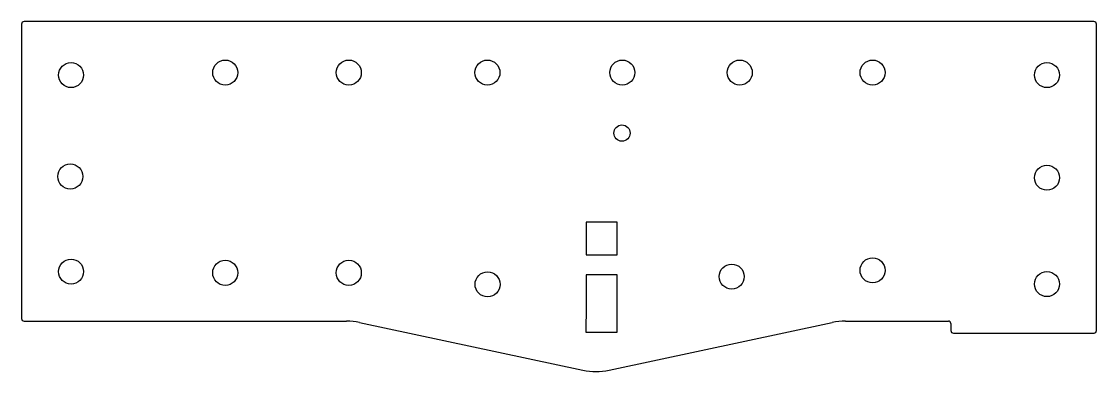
# Model space of a CAD drawing. Header units: millimetres. Extents: x 4 to 434, y -15 to 125.
import ezdxf

# ---------------------------------------------------------------- set-up
doc = ezdxf.new("R2010")
doc.units = ezdxf.units.MM
doc.header["$MEASUREMENT"] = 0

msp = doc.modelspace()

# ---------------------------------------------------------------- linework, layer by layer
for p, q in [((103.27, 124.69), (5.17, 124.69)), ((120.07, 124.69), (103.27, 124.69)), ((432.76, 124.69), (120.07, 124.69)), ((4.17, 123.69), (4.17, 6)), ((433.77, 1.2), (433.76, 123.69)), ((5.17, 5), (134.03, 4.99)), ((139.24, 4.44), (228.55, -14.6)), ((238.98, -14.59), (328.18, 4.44)), ((333.41, 4.99), (374.56, 4.99)), ((375.56, 3.99), (375.57, 1.19)), ((376.57, 0.19), (432.77, 0.2))]:
    msp.add_line(p, q)
for points in [[(242.17, 44.47), (229.77, 44.47), (229.77, 31.47), (242.17, 31.47)], [(242.17, 0.6), (242.17, 23.47), (229.77, 23.47), (229.77, 11.07), (229.71, 0.6)]]:
    msp.add_lwpolyline(points, close=True)
for centre, radius in [((23.97, 103.27), 5), ((85.57, 104.3), 5), ((134.97, 104.3), 5), ((190.37, 104.3), 5), ((244.27, 104.3), 5), ((291.22, 104.3), 5), ((344.27, 104.3), 5), ((413.97, 103.27), 5), ((244.13, 80.11), 3.25), ((23.67, 62.77), 5), ((413.97, 62.27), 5), ((344.27, 25.27), 5), ((23.97, 24.77), 5), ((85.57, 24.27), 5), ((134.97, 24.27), 5), ((287.97, 22.77), 5), ((190.42, 19.67), 5), ((413.97, 19.77), 5)]:
    msp.add_circle(centre, radius)
for centre, radius, start, end in [((5.17, 123.69), 1, 89.9983, 180.0021), ((432.76, 123.69), 1, 359.9994, 90.0004), ((5.17, 6), 1, 180.0006, 269.9998), ((134.03, -20.01), 25, 77.9657, 89.9968), ((333.4, -20.01), 25, 89.9908, 102.0462), ((374.56, 3.99), 1, 359.9992, 90.0006), ((376.57, 1.19), 1, 180.0006, 269.9998), ((432.77, 1.2), 1, 270.0011, 359.9983), ((233.76, 9.86), 25, 257.9657, 282.0463)]:
    msp.add_arc(centre, radius, start, end)

doc.saveas('drawing.dxf')
